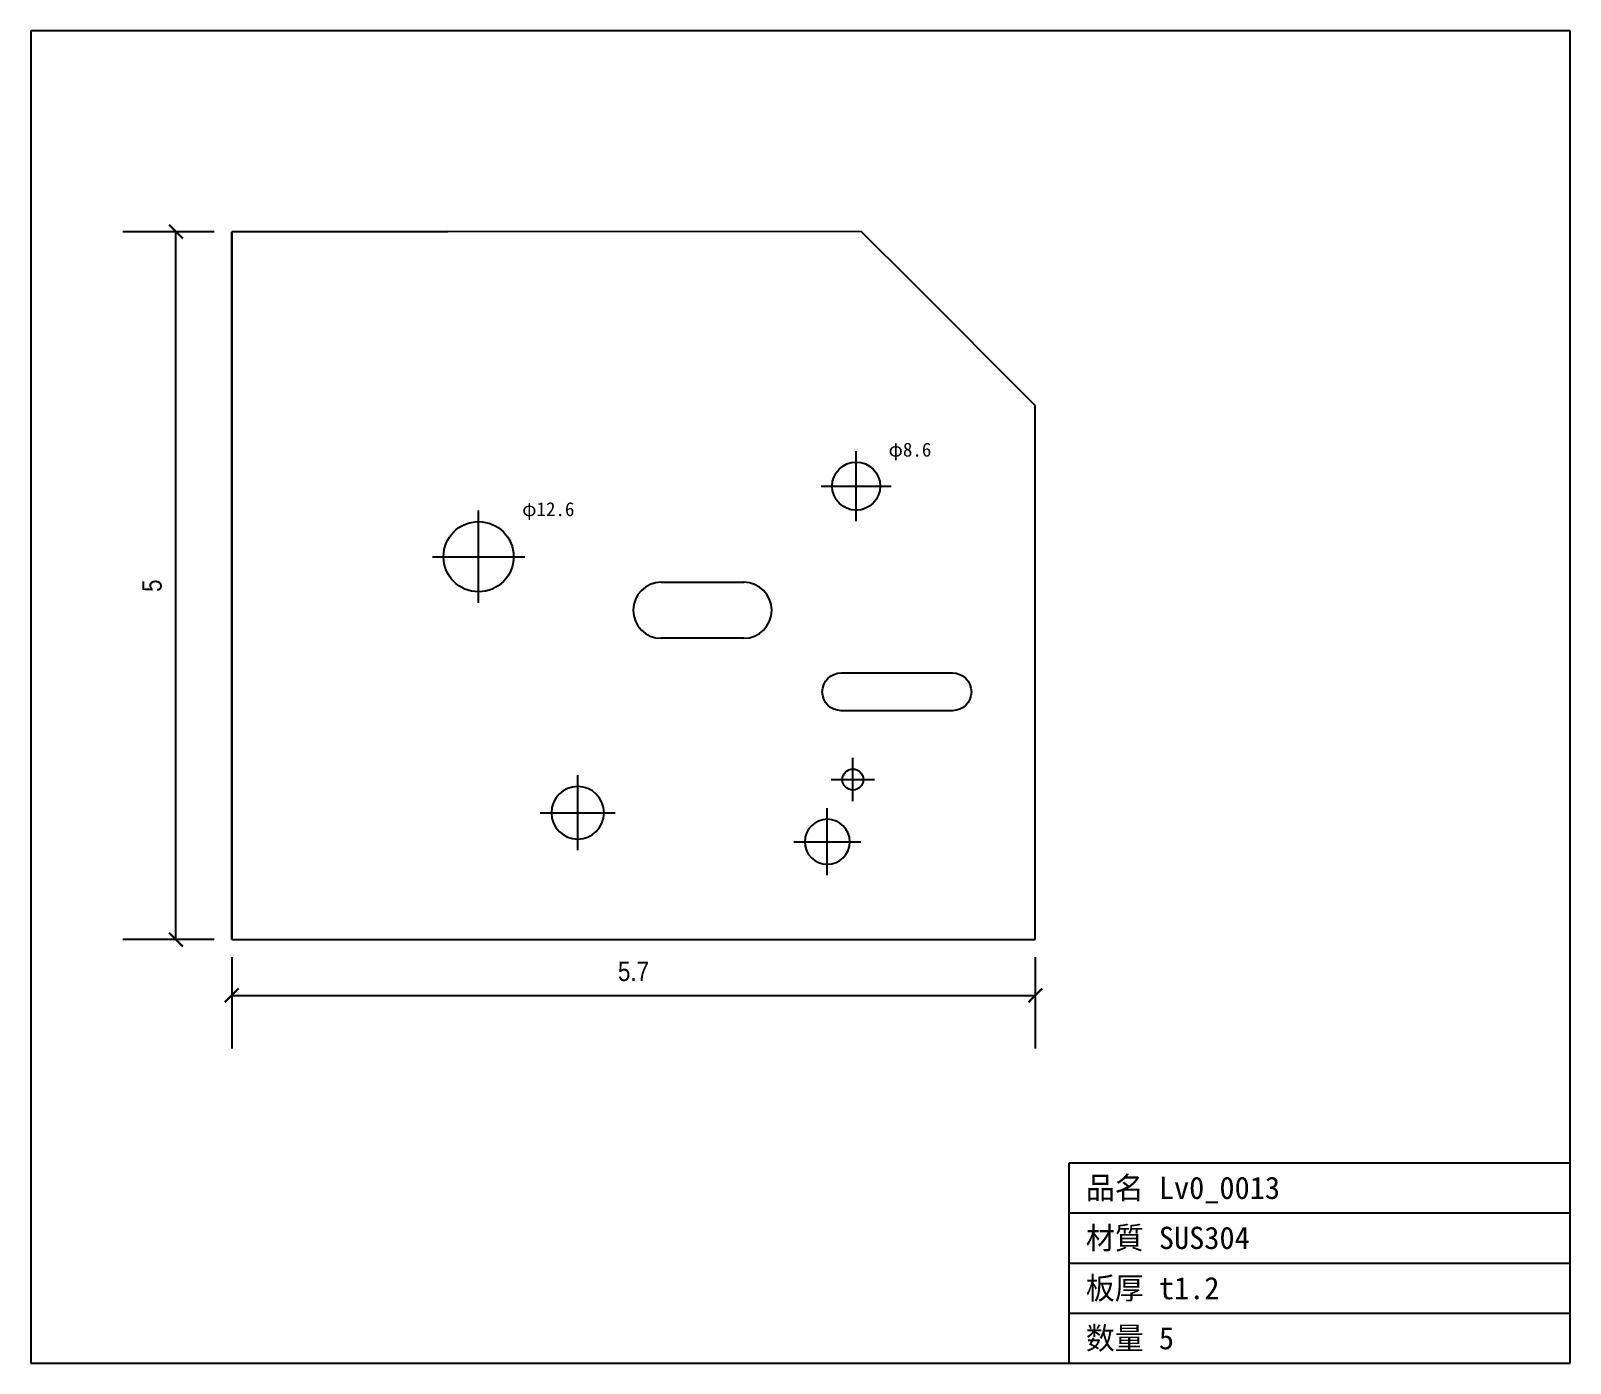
# Model space of a CAD drawing. Header units: inches. Extents: x -1.4 to 9.5, y -3 to 6.4.
import ezdxf

# ---------------------------------------------------------------- set-up
doc = ezdxf.new("R2010")
doc.units = ezdxf.units.IN
doc.linetypes.add('CENTER', pattern=[5.08, 3.175, -0.635, 0.635, -0.635])
for name, color, linetype in [('14', 7, 'Continuous'), ('2', 7, 'Continuous'), ('3', 7, 'Continuous'), ('7', 7, 'Continuous'), ('9', 7, 'Continuous')]:
    doc.layers.add(name, color=color, linetype=linetype)
doc.styles.add('OpenSansCondensed-Light', font='OpenSansCondensed-Light.ttf')
doc.dimstyles.new('EZDXF', dxfattribs={"dimtxt": 0.25, "dimasz": 0.175, "dimexe": 0.375, "dimexo": 0.125, "dimgap": 0.1, "dimtad": 1, "dimlfac": 100, "dimzin": 12, "dimdsep": 46, "dimtxsty": 'OpenSansCondensed-Light', "dimblk": 'ARCHTICK', "dimcen": 2.5, "dimazin": 3, "dimtfac": 0.5, "dimtmove": 2, "dimatfit": 3})

# ---------------------------------------------------------------- blocks, each defined once
blk = doc.blocks.new('_ARCHTICK')
at = {"color": 0, "linetype": 'BYBLOCK', "const_width": 0.15}
blk.add_lwpolyline([(-0.5, -0.5), (0.5, 0.5)], dxfattribs=at)

msp = doc.modelspace()

# ---------------------------------------------------------------- linework, layer by layer
at = {"layer": '2', "color": 7, "linetype": 'CONTINUOUS'}
for p, q in [((9.465, 6.427), (-1.421, 6.427)), ((-1.421, 6.427), (-1.421, -2.995)), ((9.465, -2.995), (9.465, 6.427)), ((5.922, -2.995), (5.922, -1.578)), ((5.922, -1.578), (9.465, -1.578)), ((5.922, -1.932), (9.465, -1.932)), ((5.922, -2.287), (9.465, -2.287)), ((5.922, -2.641), (9.465, -2.641)), ((-1.421, -2.995), (9.465, -2.995))]:
    msp.add_line(p, q, dxfattribs=at)
at = {"layer": '7', "color": 7, "linetype": 'CONTINUOUS'}
for p, q in [((0, 5.006), (0, 0)), ((0, 0), (0, 5.006)), ((1.529, 5.006), (0, 5.006)), ((4.454, 5.006), (1.529, 5.007)), ((4.811, 4.65), (4.454, 5.006)), ((5.683, 3.778), (4.811, 4.65)), ((5.683, 0), (5.683, 3.778)), ((3.037, 2.527), (3.621, 2.527)), ((3.621, 2.131), (3.037, 2.131)), ((0, 0), (1.873, 0)), ((1.873, 0), (2.155, 0)), ((2.155, 0), (3.602, 0)), ((3.602, 0), (5.683, 0))]:
    msp.add_line(p, q, dxfattribs=at)
msp.add_lwpolyline([(4.31, 1.886), (5.097, 1.886, -1), (5.097, 1.619), (4.31, 1.619, -1)], format="xyb", close=True, dxfattribs=at)
for centre, radius in [((4.416, 3.207), 0.17), ((1.746, 2.708), 0.248), ((4.393, 1.132), 0.074), ((4.393, 1.132), 0.074)]:
    msp.add_circle(centre, radius, dxfattribs=at)
for centre, radius, start, end in [((3.037, 2.329), 0.198, 90, -90), ((3.621, 2.329), 0.198, -90, 90), ((2.447, 0.897), 0.186, 0, 180), ((2.447, 0.897), 0.186, 180, 0), ((4.212, 0.692), 0.159, 0, 180), ((4.212, 0.692), 0.159, 180, 0)]:
    msp.add_arc(centre, radius, start, end, dxfattribs=at)
at = {"layer": '9', "color": 1, "linetype": 'CENTER'}
for p, q in [((4.416, 2.959), (4.416, 3.455)), ((4.168, 3.207), (4.664, 3.207)), ((1.746, 2.381), (1.746, 3.035)), ((1.419, 2.708), (2.073, 2.708)), ((4.393, 0.979), (4.393, 1.285)), ((2.447, 0.632), (2.447, 1.162)), ((4.24, 1.132), (4.546, 1.132)), ((2.182, 0.897), (2.711, 0.897)), ((4.212, 0.455), (4.212, 0.929)), ((3.975, 0.692), (4.449, 0.692))]:
    msp.add_line(p, q, dxfattribs=at)

# ---------------------------------------------------------------- texts
at = {"layer": '14', "color": 2}
for s, height, p in [('φ8.6', 0.0984, (4.645, 3.416)), ('φ12.6', 0.0984, (2.054, 2.995)), ('品名 Lv0_0013', 0.15748, (6.04, -1.834)), ('材質 SUS304', 0.1575, (6.04, -2.188)), ('板厚 t1.2', 0.1575, (6.04, -2.543)), ('数量 5', 0.1575, (6.04, -2.897))]:
    msp.add_text(s, height=height, dxfattribs=at).set_placement(p)

# ---------------------------------------------------------------- dimensions: what is measured, and where the dimension line sits
at = {"layer": '3', "color": 2}
msp.add_linear_dim(base=(-0.394, 0), p1=(0, 0), p2=(0, 5.006), angle=90, dimstyle='EZDXF', override={"dimtxt": 0.137795, "dimasz": 0.098425, "dimdec": 1, "dimlfac": 1}, dxfattribs=at).render()
msp.add_linear_dim(base=(0, -0.394), p1=(0, 0), p2=(5.683, 0), dimstyle='EZDXF', override={"dimtxt": 0.137795, "dimasz": 0.098425, "dimdec": 1, "dimlfac": 1}, dxfattribs=at).render()

doc.saveas('drawing.dxf')
